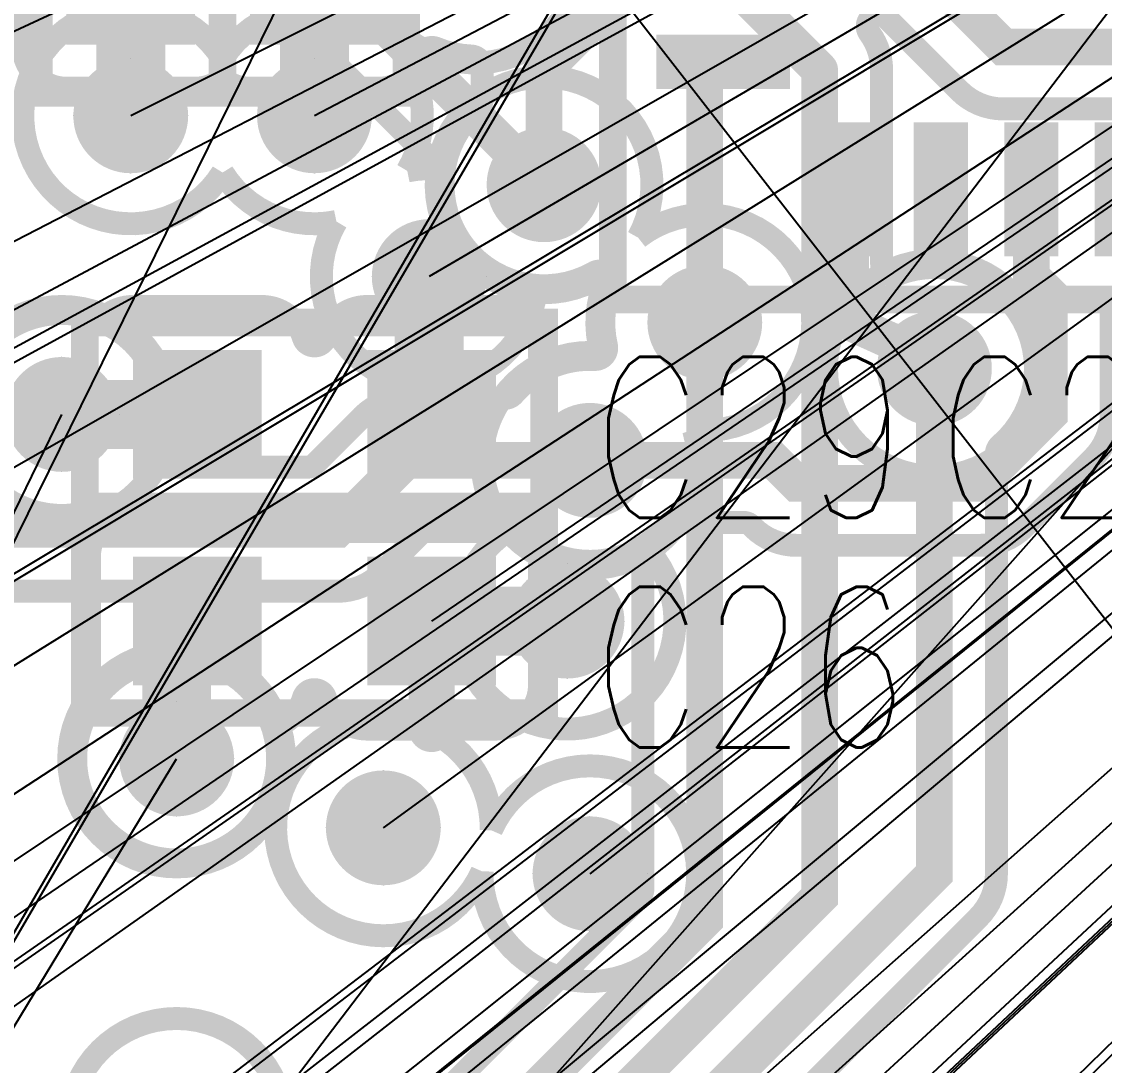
# Model space of a CAD drawing. Extents: x -1.33 to 3.2, y -3.63 to 2.02.
# Drawn here: x -0.6037 to -0.368, y 1.0183 to 1.2455 of the extents above; entities that cross this region are included whole.
import ezdxf
from ezdxf.enums import TextEntityAlignment as Align

# ---------------------------------------------------------------- set-up
doc = ezdxf.new("R2010")
doc.units = 0
for name, pattern in [('SIG_0', [2, 1, 1]), ('SIG_37', [2, 1, 1]), ('SIG_38', [2, 1, 1]), ('SIG_39', [2, 1, 1]), ('SIG_41', [2, 1, 1]), ('SIG_45', [2, 1, 1]), ('SIG_52', [2, 1, 1]), ('SIG_62', [2, 1, 1])]:
    doc.linetypes.add(name, pattern=pattern)
for name, color, linetype in [('DRIL_NPLTE_THRU_01', 16, 'CONTINUOUS'), ('DRIL_NPLTE_THRU_02', 106, 'CONTINUOUS'), ('DRIL_NPLTE_THRU_03', 255, 'CONTINUOUS'), ('DRIL_NPLTE_THRU_04', 176, 'CONTINUOUS'), ('DRIL_PLTE_THRU_01', 16, 'CONTINUOUS'), ('DRIL_PLTE_THRU_02', 106, 'CONTINUOUS'), ('DRIL_PLTE_THRU_03', 255, 'CONTINUOUS'), ('DRIL_PLTE_THRU_04', 176, 'CONTINUOUS'), ('DRIL_SYMBOL', 254, 'CONTINUOUS'), ('LINK_00', 254, 'CONTINUOUS'), ('PADS_BOT', 5, 'CONTINUOUS'), ('PADS_INNER', 1, 'CONTINUOUS'), ('PADS_TOP', 1, 'CONTINUOUS'), ('PART_NAME_123', 255, 'CONTINUOUS'), ('PART_TOP_2DLINE_123', 255, 'CONTINUOUS'), ('POUR_PADTHERM_01', 1, 'CONTINUOUS'), ('POUR_VIATHERM_01', 1, 'CONTINUOUS'), ('POUR_VIATHERM_02', 112, 'CONTINUOUS'), ('POUR_VIATHERM_03', 222, 'CONTINUOUS'), ('POUR_VIATHERM_04', 5, 'CONTINUOUS'), ('POUR_VOID_01', 1, 'CONTINUOUS'), ('POUR_VOID_02', 112, 'CONTINUOUS'), ('POUR_VOID_03', 222, 'CONTINUOUS'), ('POUR_VOID_04', 5, 'CONTINUOUS'), ('TRACE_01', 1, 'CONTINUOUS'), ('TRACE_04', 5, 'CONTINUOUS'), ('VIAPTS', 34, 'CONTINUOUS')]:
    doc.layers.add(name, color=color, linetype=linetype)
doc.styles.add('W0$005', font='simplex', dxfattribs={"width": 0.75})

# ---------------------------------------------------------------- blocks, each defined once
blk = doc.blocks.new('POUR_VOID_695')
at = {"layer": 'POUR_VOID_01', "const_width": 0.005}
blk.add_lwpolyline([(-17.304, -16.71507, 0.414214), (-17.3065, -16.71757), (-17.3065, -16.74, -0.198912), (-17.31045, -16.74955), (-17.32545, -16.76455, -0.198912), (-17.335, -16.7685), (-17.375, -16.7685, -0.198912), (-17.38455, -16.76455), (-17.38486, -16.76423, 0.198912), (-17.38663, -16.7635), (-17.40145, -16.7635, 0.218159), (-17.40334, -16.76437, -0.313028), (-17.42763, -16.77063, 0.52223), (-17.431, -16.77298), (-17.431, -16.799, -0.414214), (-17.4405, -16.8085), (-17.4685, -16.8085, -0.331681), (-17.4776, -16.80171, 0.745359), (-17.4824, -16.80171, -0.205913), (-17.48721, -16.80748, 0.342483), (-17.48852, -16.81025, -1.474766), (-17.52887, -16.80368, 0.209821), (-17.52861, -16.80169, -0.071856), (-17.529, -16.799), (-17.529, -16.771, -0.162957), (-17.52709, -16.76528, 0.70674), (-17.52969, -16.76135, -1.334168), (-17.52798, -16.71915, 0.260532), (-17.52558, -16.7187, -0.175437), (-17.5195, -16.7165), (-17.4915, -16.7165, -0.331681), (-17.4824, -16.72329, 0.745359), (-17.4776, -16.72329, -0.331681), (-17.4685, -16.7165), (-17.4405, -16.7165, -0.414214), (-17.431, -16.726), (-17.431, -16.72702, 0.52223), (-17.42763, -16.72937, -0.100455), (-17.41898, -16.72802, 0.496843), (-17.41643, -16.72496, -0.148631), (-17.41557, -16.71219, 0.702551), (-17.41914, -16.70913, -0.906789), (-17.44437, -16.67334, 0.218159), (-17.4435, -16.67145), (-17.4435, -16.665, -0.008124), (-17.44349, -16.66456, 0.411874), (-17.44589, -16.66198, -0.088689), (-17.45345, -16.66031, 0.453214), (-17.45683, -16.66197, -0.339114), (-17.466, -16.669), (-17.494, -16.669, -0.13165), (-17.49875, -16.66773, 0.267944), (-17.50125, -16.66773, -0.13165), (-17.506, -16.669), (-17.534, -16.669, -0.414214), (-17.5435, -16.6595), (-17.5435, -16.6315, -0.331681)], format="xyb", dxfattribs=at)
blk = doc.blocks.new('POUR_OUTLINE_677')
blk.add_blockref('POUR_VOID_695', (0, 0))
blk = doc.blocks.new('POUR_VIATHERM_814')
at = {"layer": 'POUR_VIATHERM_01'}
for points in [[(-17.42, -16.8275), (-17.42, -16.8275)], [(-17.4325, -16.84), (-17.4325, -16.84)], [(-17.4075, -16.84), (-17.4075, -16.84)], [(-17.42, -16.8525), (-17.42, -16.8525)]]:
    blk.add_lwpolyline(points, dxfattribs=at)
blk = doc.blocks.new('POUR_VIATHERM_833')
at = {"layer": 'POUR_VIATHERM_01'}
for points in [[(-17.4925, -16.675), (-17.4925, -16.675)], [(-17.4675, -16.675), (-17.4675, -16.675)], [(-17.48, -16.6875), (-17.48, -16.6875)]]:
    blk.add_lwpolyline(points, dxfattribs=at)
blk = doc.blocks.new('POUR_VIATHERM_834')
at = {"layer": 'POUR_VIATHERM_01'}
for points in [[(-17.5325, -16.675), (-17.5325, -16.675)], [(-17.5075, -16.675), (-17.5075, -16.675)], [(-17.52, -16.6875), (-17.52, -16.6875)]]:
    blk.add_lwpolyline(points, dxfattribs=at)
blk = doc.blocks.new('POUR_VIATHERM_997')
at = {"layer": 'POUR_VIATHERM_01'}
for points in [[(-17.465, -16.8175), (-17.465, -16.8175)], [(-17.4775, -16.83), (-17.4775, -16.83)], [(-17.4525, -16.83), (-17.4525, -16.83)], [(-17.465, -16.8425), (-17.465, -16.8425)]]:
    blk.add_lwpolyline(points, dxfattribs=at)
blk = doc.blocks.new('POUR_VIATHERM_1079')
at = {"layer": 'POUR_VIATHERM_01'}
for points in [[(-17.455, -16.6975), (-17.455, -16.6975)], [(-17.4675, -16.71), (-17.4675, -16.71)], [(-17.4425, -16.71), (-17.4425, -16.71)]]:
    blk.add_lwpolyline(points, dxfattribs=at)
blk = doc.blocks.new('POUR_PADTHERM_1080')
at = {"layer": 'POUR_PADTHERM_01', "const_width": 0.005}
for points in [[(-17.431, -16.7825), (-17.4545, -16.7825, 1), (-17.4545, -16.7875), (-17.431, -16.7875, 1), (-17.431, -16.7825)], [(-17.452, -16.8085), (-17.452, -16.799, 1), (-17.457, -16.799), (-17.457, -16.8085, 1), (-17.452, -16.8085)]]:
    blk.add_lwpolyline(points, format="xyb", dxfattribs=at)
blk = doc.blocks.new('POUR_VIATHERM_1081')
at = {"layer": 'POUR_VIATHERM_01'}
for points in [[(-17.425, -16.7725), (-17.425, -16.7725)], [(-17.4125, -16.785), (-17.4125, -16.785)], [(-17.425, -16.7975), (-17.425, -16.7975)]]:
    blk.add_lwpolyline(points, dxfattribs=at)
blk = doc.blocks.new('POUR_HEADER_0')
for name in ['POUR_OUTLINE_677', 'POUR_VIATHERM_834', 'POUR_VIATHERM_833', 'POUR_VIATHERM_1079', 'POUR_VIATHERM_1081', 'POUR_PADTHERM_1080', 'POUR_VIATHERM_997', 'POUR_VIATHERM_814']:
    blk.add_blockref(name, (18, 18))
blk = doc.blocks.new('POUR_VOID_40')
at = {"layer": 'POUR_VOID_04', "const_width": 0.005}
blk.add_lwpolyline([(-17.532, -16.815, 1), (-17.488, -16.815, 1)], format="xyb", close=True, dxfattribs=at)
blk = doc.blocks.new('POUR_VOID_12')
at = {"layer": 'POUR_VOID_04', "const_width": 0.005}
for points in [[(-16.71163, -16.8035), (-17.165, -16.8035, -0.090521), (-17.16977, -16.80263, 0.757219), (-17.17263, -16.8065, -8.133027), (-17.18101, -16.79992, 0.832548), (-17.17822, -16.79587), (-17.29986, -16.67423, 0.198912), (-17.30163, -16.6735), (-17.33, -16.6735, -0.198912), (-17.33955, -16.66955), (-17.35535, -16.65374, 0.927493), (-17.35913, -16.65699, -0.160097), (-17.3565, -16.665), (-17.3565, -16.70721, 0.529202), (-17.35308, -16.70954, -0.844903), (-17.33063, -16.74666, 0.218159), (-17.3315, -16.74855), (-17.3315, -16.84, -0.198912), (-17.33545, -16.84955), (-17.47577, -16.98986, 0.198912)], [(-17.54817, -17.20775, 0.714515), (-17.54392, -17.20983), (-17.53423, -17.20014, 0.198912), (-17.5335, -17.19837), (-17.5335, -16.975, -0.198912), (-17.52955, -16.96545), (-17.40923, -16.84514, 0.198912), (-17.4085, -16.84337), (-17.4085, -16.77279, 0.529202), (-17.41192, -16.77046, -0.319036), (-17.43666, -16.76437, 0.218159), (-17.43855, -16.7635), (-17.45337, -16.7635, 0.198912), (-17.45514, -16.76423), (-17.46545, -16.77455, -0.198912), (-17.475, -16.7785), (-17.60645, -16.7785, 0.218159)], [(-17.55546, -16.74808, -1.470112), (-17.51454, -16.74808, 0.529202), (-17.51221, -16.7515), (-17.48163, -16.7515, 0.198912), (-17.47986, -16.75077), (-17.46955, -16.74045, -0.198912), (-17.46, -16.7365), (-17.43855, -16.7365, 0.218159), (-17.43666, -16.73563, -0.230285), (-17.41898, -16.72802, 0.496843), (-17.41643, -16.72496, -0.148631), (-17.41557, -16.71219, 0.702551), (-17.41914, -16.70913, -0.599707), (-17.45194, -16.68838, 0.218159), (-17.45267, -16.68643), (-17.51205, -16.62705, -0.198912), (-17.516, -16.6175), (-17.516, -16.61163, 0.198912), (-17.51673, -16.60986), (-17.52515, -16.60144, 0.550999), (-17.52927, -16.60237, -1.582421), (-17.55737, -16.57427, 0.550999)]]:
    blk.add_lwpolyline(points, format="xyb", dxfattribs=at)
blk = doc.blocks.new('POUR_OUTLINE_4')
for name in ['POUR_VOID_12', 'POUR_VOID_40']:
    blk.add_blockref(name, (0, 0))
blk = doc.blocks.new('POUR_VIATHERM_142')
at = {"layer": 'POUR_VIATHERM_04'}
for points in [[(-17.42, -16.8275), (-17.42, -16.8275)], [(-17.4325, -16.84), (-17.4325, -16.84)], [(-17.4075, -16.84), (-17.4075, -16.84)], [(-17.42, -16.8525), (-17.42, -16.8525)]]:
    blk.add_lwpolyline(points, dxfattribs=at)
blk = doc.blocks.new('POUR_VIATHERM_159')
at = {"layer": 'POUR_VIATHERM_04'}
for points in [[(-17.48, -16.6625), (-17.48, -16.6625)], [(-17.4925, -16.675), (-17.4925, -16.675)], [(-17.4675, -16.675), (-17.4675, -16.675)], [(-17.48, -16.6875), (-17.48, -16.6875)]]:
    blk.add_lwpolyline(points, dxfattribs=at)
blk = doc.blocks.new('POUR_VIATHERM_160')
at = {"layer": 'POUR_VIATHERM_04'}
for points in [[(-17.52, -16.6625), (-17.52, -16.6625)], [(-17.5325, -16.675), (-17.5325, -16.675)], [(-17.5075, -16.675), (-17.5075, -16.675)], [(-17.52, -16.6875), (-17.52, -16.6875)]]:
    blk.add_lwpolyline(points, dxfattribs=at)
blk = doc.blocks.new('POUR_VIATHERM_281')
at = {"layer": 'POUR_VIATHERM_04'}
for points in [[(-17.465, -16.8175), (-17.465, -16.8175)], [(-17.4775, -16.83), (-17.4775, -16.83)], [(-17.4525, -16.83), (-17.4525, -16.83)], [(-17.465, -16.8425), (-17.465, -16.8425)]]:
    blk.add_lwpolyline(points, dxfattribs=at)
blk = doc.blocks.new('POUR_VIATHERM_365')
at = {"layer": 'POUR_VIATHERM_04'}
for points in [[(-17.455, -16.6975), (-17.455, -16.6975)], [(-17.4675, -16.71), (-17.4675, -16.71)], [(-17.4425, -16.71), (-17.4425, -16.71)], [(-17.455, -16.7225), (-17.455, -16.7225)]]:
    blk.add_lwpolyline(points, dxfattribs=at)
blk = doc.blocks.new('POUR_VIATHERM_366')
at = {"layer": 'POUR_VIATHERM_04'}
for points in [[(-17.425, -16.7725), (-17.425, -16.7725)], [(-17.4375, -16.785), (-17.4375, -16.785)], [(-17.4125, -16.785), (-17.4125, -16.785)], [(-17.425, -16.7975), (-17.425, -16.7975)]]:
    blk.add_lwpolyline(points, dxfattribs=at)
blk = doc.blocks.new('POUR_HEADER_1')
for name in ['POUR_OUTLINE_4', 'POUR_VIATHERM_160', 'POUR_VIATHERM_159', 'POUR_VIATHERM_365', 'POUR_VIATHERM_366', 'POUR_VIATHERM_281', 'POUR_VIATHERM_142']:
    blk.add_blockref(name, (18, 18))
blk = doc.blocks.new('POUR_VOID_1991')
at = {"layer": 'POUR_VOID_02', "const_width": 0.005}
blk.add_lwpolyline([(-17.5585, -16.74, 1), (-17.5115, -16.74, 1)], format="xyb", close=True, dxfattribs=at)
blk = doc.blocks.new('POUR_VOID_1986')
at = {"layer": 'POUR_VOID_02', "const_width": 0.005}
blk.add_lwpolyline([(-17.5335, -16.815, 1), (-17.4865, -16.815, 1)], format="xyb", close=True, dxfattribs=at)
blk = doc.blocks.new('POUR_VOID_1984')
at = {"layer": 'POUR_VOID_02', "const_width": 0.005}
blk.add_lwpolyline([(-17.45649, -16.6195, -2.261156), (-17.42351, -16.6305, -2.261156)], format="xyb", close=True, dxfattribs=at)
blk = doc.blocks.new('POUR_VOID_1983')
at = {"layer": 'POUR_VOID_02', "const_width": 0.005}
blk.add_lwpolyline([(-17.40952, -16.70152, -1.484587), (-17.39745, -16.74337, -3.290173), (-17.41755, -16.72663, -0.202255), (-17.41548, -16.70848, -10.155485)], format="xyb", close=True, dxfattribs=at)
blk = doc.blocks.new('POUR_VOID_1980')
at = {"layer": 'POUR_VOID_02', "const_width": 0.005}
blk.add_lwpolyline([(-17.3685, -16.73, 1), (-17.3215, -16.73, 1)], format="xyb", close=True, dxfattribs=at)
blk = doc.blocks.new('POUR_OUTLINE_1921')
for name in ['POUR_VOID_1984', 'POUR_VOID_1983', 'POUR_VOID_1980', 'POUR_VOID_1991', 'POUR_VOID_1986']:
    blk.add_blockref(name, (0, 0))
blk = doc.blocks.new('POUR_VIATHERM_2080')
at = {"layer": 'POUR_VIATHERM_02'}
for points in [[(-17.42, -16.8275), (-17.42, -16.8275)], [(-17.4325, -16.84), (-17.4325, -16.84)], [(-17.4075, -16.84), (-17.4075, -16.84)], [(-17.42, -16.8525), (-17.42, -16.8525)]]:
    blk.add_lwpolyline(points, dxfattribs=at)
blk = doc.blocks.new('POUR_VIATHERM_2097')
at = {"layer": 'POUR_VIATHERM_02'}
for points in [[(-17.48, -16.6625), (-17.48, -16.6625)], [(-17.4925, -16.675), (-17.4925, -16.675)], [(-17.4675, -16.675), (-17.4675, -16.675)], [(-17.48, -16.6875), (-17.48, -16.6875)]]:
    blk.add_lwpolyline(points, dxfattribs=at)
blk = doc.blocks.new('POUR_VIATHERM_2098')
at = {"layer": 'POUR_VIATHERM_02'}
for points in [[(-17.52, -16.6625), (-17.52, -16.6625)], [(-17.5325, -16.675), (-17.5325, -16.675)], [(-17.5075, -16.675), (-17.5075, -16.675)], [(-17.52, -16.6875), (-17.52, -16.6875)]]:
    blk.add_lwpolyline(points, dxfattribs=at)
blk = doc.blocks.new('POUR_VIATHERM_2222')
at = {"layer": 'POUR_VIATHERM_02'}
for points in [[(-17.465, -16.8175), (-17.465, -16.8175)], [(-17.4775, -16.83), (-17.4775, -16.83)], [(-17.4525, -16.83), (-17.4525, -16.83)], [(-17.465, -16.8425), (-17.465, -16.8425)]]:
    blk.add_lwpolyline(points, dxfattribs=at)
blk = doc.blocks.new('POUR_VIATHERM_2306')
at = {"layer": 'POUR_VIATHERM_02'}
for points in [[(-17.455, -16.6975), (-17.455, -16.6975)], [(-17.4675, -16.71), (-17.4675, -16.71)], [(-17.4425, -16.71), (-17.4425, -16.71)], [(-17.455, -16.7225), (-17.455, -16.7225)]]:
    blk.add_lwpolyline(points, dxfattribs=at)
blk = doc.blocks.new('POUR_VIATHERM_2307')
at = {"layer": 'POUR_VIATHERM_02'}
for points in [[(-17.425, -16.7725), (-17.425, -16.7725)], [(-17.4375, -16.785), (-17.4375, -16.785)], [(-17.4125, -16.785), (-17.4125, -16.785)], [(-17.425, -16.7975), (-17.425, -16.7975)]]:
    blk.add_lwpolyline(points, dxfattribs=at)
blk = doc.blocks.new('POUR_HEADER_2')
for name in ['POUR_OUTLINE_1921', 'POUR_VIATHERM_2098', 'POUR_VIATHERM_2097', 'POUR_VIATHERM_2306', 'POUR_VIATHERM_2307', 'POUR_VIATHERM_2222', 'POUR_VIATHERM_2080']:
    blk.add_blockref(name, (18, 18))
blk = doc.blocks.new('POUR_VOID_1879')
at = {"layer": 'POUR_VOID_03', "const_width": 0.005}
blk.add_lwpolyline([(-17.5335, -16.895, 1), (-17.4865, -16.895, 1)], format="xyb", close=True, dxfattribs=at)
blk = doc.blocks.new('POUR_VOID_1792')
at = {"layer": 'POUR_VOID_03', "const_width": 0.005}
blk.add_lwpolyline([(-17.45649, -16.6195, -2.261156), (-17.42351, -16.6305, -2.261156)], format="xyb", close=True, dxfattribs=at)
blk = doc.blocks.new('POUR_VOID_1791')
at = {"layer": 'POUR_VOID_03', "const_width": 0.005}
blk.add_lwpolyline([(-17.40952, -16.70152, -1.484587), (-17.39745, -16.74337, -0.331188), (-17.40717, -16.76969, -2.659352), (-17.43783, -16.76531, -0.67863), (-17.41755, -16.72663, -0.202255), (-17.41548, -16.70848, -0.187267), (-17.43175, -16.71343, -1.216147), (-17.47521, -16.69801, -0.315726), (-17.5, -16.68734, -3.525319), (-17.5, -16.66266, -0.991429), (-17.45979, -16.68699, -0.070094), (-17.45325, -16.68657, -1.201829)], format="xyb", close=True, dxfattribs=at)
blk = doc.blocks.new('POUR_VOID_1790')
at = {"layer": 'POUR_VOID_03', "const_width": 0.005}
blk.add_lwpolyline([(-17.44151, -16.83053, -10.155429), (-17.44349, -16.83947, -10.155429)], format="xyb", close=True, dxfattribs=at)
blk = doc.blocks.new('POUR_VOID_1785')
at = {"layer": 'POUR_VOID_03', "const_width": 0.005}
blk.add_lwpolyline([(-17.3685, -16.73, 1), (-17.3215, -16.73, 1)], format="xyb", close=True, dxfattribs=at)
blk = doc.blocks.new('POUR_OUTLINE_1392')
for name in ['POUR_VOID_1792', 'POUR_VOID_1791', 'POUR_VOID_1785', 'POUR_VOID_1790', 'POUR_VOID_1879']:
    blk.add_blockref(name, (0, 0))
blk = doc.blocks.new('POUR_VIATHERM_1898')
at = {"layer": 'POUR_VIATHERM_03'}
for points in [[(-17.51, -16.8025), (-17.51, -16.8025)], [(-17.5225, -16.815), (-17.5225, -16.815)], [(-17.4975, -16.815), (-17.4975, -16.815)], [(-17.51, -16.8275), (-17.51, -16.8275)]]:
    blk.add_lwpolyline(points, dxfattribs=at)
blk = doc.blocks.new('POUR_VIATHERM_1900')
at = {"layer": 'POUR_VIATHERM_03'}
for points in [[(-17.535, -16.7275), (-17.535, -16.7275)], [(-17.5475, -16.74), (-17.5475, -16.74)], [(-17.5225, -16.74), (-17.5225, -16.74)], [(-17.535, -16.7525), (-17.535, -16.7525)]]:
    blk.add_lwpolyline(points, dxfattribs=at)
blk = doc.blocks.new('POUR_HEADER_3')
for name in ['POUR_OUTLINE_1392', 'POUR_VIATHERM_1900', 'POUR_VIATHERM_1898']:
    blk.add_blockref(name, (18, 15.915))
blk = doc.blocks.new('SMOOTH_0$006')
at = {"const_width": 0.003}
blk.add_lwpolyline([(-0.0015, 0, 1), (0.0015, 0, 1)], format="xyb", close=True, dxfattribs=at)
blk = doc.blocks.new('PART_BODY_TOP_24')
at = {"layer": 'PART_TOP_2DLINE_123', "const_width": 0.006}
blk.add_lwpolyline([(-0.05, -0.02), (0.05, -0.02), (0.05, 0.02), (-0.05, 0.02)], close=True, dxfattribs=at)
at = {"layer": 'PART_TOP_2DLINE_123'}
for p in [(-0.05, 0.02), (0.05, 0.02), (-0.05, -0.02), (0.05, -0.02)]:
    blk.add_blockref('SMOOTH_0$006', p, dxfattribs=at)
blk = doc.blocks.new('DRIL_HOLE_0')
blk.add_lwpolyline([(0, 0, 1), (0, 0, 1)], format="xyb", close=True)
blk = doc.blocks.new('PAD_10')
blk.add_lwpolyline([(0, 0, 1), (0, 0, 1)], format="xyb", close=True)
blk = doc.blocks.new('PAD_12')
at = {"const_width": 0.028}
blk.add_lwpolyline([(-0.014, 0), (0.014, 0)], dxfattribs=at)
blk = doc.blocks.new('STK_TOP_8')
at = {"layer": 'DRIL_PLTE_THRU_01'}
blk.add_blockref('DRIL_HOLE_0', (0, 0), dxfattribs=at)
at = {"layer": 'DRIL_PLTE_THRU_02'}
blk.add_blockref('DRIL_HOLE_0', (0, 0), dxfattribs=at)
at = {"layer": 'DRIL_PLTE_THRU_03'}
blk.add_blockref('DRIL_HOLE_0', (0, 0), dxfattribs=at)
at = {"layer": 'DRIL_PLTE_THRU_04'}
blk.add_blockref('DRIL_HOLE_0', (0, 0), dxfattribs=at)
at = {"layer": 'PADS_BOT'}
blk.add_blockref('PAD_10', (0, 0), dxfattribs=at)
at = {"layer": 'PADS_INNER'}
blk.add_blockref('PAD_10', (0, 0), dxfattribs=at)
at = {"layer": 'PADS_TOP'}
blk.add_blockref('PAD_12', (0, 0), dxfattribs=at)
blk = doc.blocks.new('SYM_TOP_6')
for name, p in [('PART_BODY_TOP_24', (0, 0)), ('STK_TOP_8', (-0.0255, 0)), ('STK_TOP_8', (0.0255, 0))]:
    blk.add_blockref(name, p)
blk = doc.blocks.new('PART_TOP_16')
blk.add_blockref('SYM_TOP_6', (0, 0))
at = {"layer": 'PART_NAME_123', "style": 'W0$005', "width": 0.75}
blk.add_text('C19', height=0.035, rotation=-180, dxfattribs=at).set_placement((0.005, -0.045), align=Align.MIDDLE_CENTER)
blk = doc.blocks.new('PART_TOP_19')
blk.add_blockref('SYM_TOP_6', (0, 0))
at = {"layer": 'PART_NAME_123', "style": 'W0$005', "width": 0.75}
blk.add_text('C21', height=0.035, rotation=-180, dxfattribs=at).set_placement((0, 0.035), align=Align.MIDDLE_CENTER)
blk = doc.blocks.new('PART_TOP_20')
blk.add_blockref('SYM_TOP_6', (0, 0))
at = {"layer": 'PART_NAME_123', "style": 'W0$005', "width": 0.75}
blk.add_text('C22', height=0.035, rotation=-180, dxfattribs=at).set_placement((0.09, -0.005), align=Align.MIDDLE_CENTER)
blk = doc.blocks.new('PART_TOP_24')
blk.add_blockref('SYM_TOP_6', (0, 0))
at = {"layer": 'PART_NAME_123', "style": 'W0$005', "width": 0.75}
blk.add_text('C26', height=0.035, dxfattribs=at).set_placement((0.095, -0.01), align=Align.MIDDLE_CENTER)
blk = doc.blocks.new('PART_TOP_27')
blk.add_blockref('SYM_TOP_6', (0, 0))
at = {"layer": 'PART_NAME_123', "style": 'W0$005', "width": 0.75}
blk.add_text('C29', height=0.035, dxfattribs=at).set_placement((0.095, -0.005), align=Align.MIDDLE_CENTER)
blk = doc.blocks.new('PART_BODY_TOP_31')
at = {"layer": 'PART_TOP_2DLINE_123', "const_width": 0.006}
blk.add_lwpolyline([(-0.16, -0.16), (0.16, -0.16), (0.16, 0.16), (-0.16, 0.16)], close=True, dxfattribs=at)
at = {"layer": 'PART_TOP_2DLINE_123'}
blk.add_blockref('SMOOTH_0$006', (-0.16, -0.16), dxfattribs=at)
blk = doc.blocks.new('PAD_30')
at = {"const_width": 0.01181}
blk.add_lwpolyline([(-0.01457, 0), (0.01457, 0)], dxfattribs=at)
blk = doc.blocks.new('STK_TOP_21')
at = {"layer": 'DRIL_NPLTE_THRU_01'}
blk.add_blockref('DRIL_HOLE_0', (0, 0), dxfattribs=at)
at = {"layer": 'DRIL_NPLTE_THRU_02'}
blk.add_blockref('DRIL_HOLE_0', (0, 0), dxfattribs=at)
at = {"layer": 'DRIL_NPLTE_THRU_03'}
blk.add_blockref('DRIL_HOLE_0', (0, 0), dxfattribs=at)
at = {"layer": 'DRIL_NPLTE_THRU_04'}
blk.add_blockref('DRIL_HOLE_0', (0, 0), dxfattribs=at)
at = {"layer": 'PADS_BOT'}
blk.add_blockref('PAD_10', (0, 0), dxfattribs=at)
at = {"layer": 'PADS_INNER'}
blk.add_blockref('PAD_10', (0, 0), dxfattribs=at)
at = {"layer": 'PADS_TOP'}
blk.add_blockref('PAD_30', (0, 0), dxfattribs=at)
blk = doc.blocks.new('STK_TOP_22')
at = {"layer": 'DRIL_NPLTE_THRU_01'}
blk.add_blockref('DRIL_HOLE_0', (0, 0), dxfattribs=at)
at = {"layer": 'DRIL_NPLTE_THRU_02'}
blk.add_blockref('DRIL_HOLE_0', (0, 0), dxfattribs=at)
at = {"layer": 'DRIL_NPLTE_THRU_03'}
blk.add_blockref('DRIL_HOLE_0', (0, 0), dxfattribs=at)
at = {"layer": 'DRIL_NPLTE_THRU_04'}
blk.add_blockref('DRIL_HOLE_0', (0, 0), dxfattribs=at)
at = {"layer": 'PADS_BOT'}
blk.add_blockref('PAD_10', (0, 0), dxfattribs=at)
at = {"layer": 'PADS_INNER'}
blk.add_blockref('PAD_10', (0, 0), dxfattribs=at)
at = {"layer": 'PADS_TOP', "rotation": 90}
blk.add_blockref('PAD_30', (0, 0), dxfattribs=at)
blk = doc.blocks.new('SYM_TOP_13')
for name, p in [('PART_BODY_TOP_31', (0, 0)), ('STK_TOP_21', (-0.136, -0.10827)), ('STK_TOP_22', (-0.10827, -0.136)), ('STK_TOP_22', (-0.08858, -0.136)), ('STK_TOP_22', (-0.0689, -0.136)), ('STK_TOP_22', (-0.04921, -0.136))]:
    blk.add_blockref(name, p)
blk = doc.blocks.new('PART_TOP_135')
blk.add_blockref('SYM_TOP_13', (0, 0))
blk = doc.blocks.new('SMOOTH_0$015')
at = {"const_width": 0.0075}
blk.add_lwpolyline([(-0.00375, 0, 1), (0.00375, 0, 1)], format="xyb", close=True, dxfattribs=at)
blk = doc.blocks.new('SMOOTH_0$008')
at = {"const_width": 0.004}
blk.add_lwpolyline([(-0.002, 0, 1), (0.002, 0, 1)], format="xyb", close=True, dxfattribs=at)
blk = doc.blocks.new('DRIL_SYMBOL_0$012')
at = {"layer": 'DRIL_SYMBOL', "const_width": 0.002}
for points in [[(0, -0.01), (0, 0.01)], [(-0.01, 0), (0.01, 0)]]:
    blk.add_lwpolyline(points, dxfattribs=at)
blk = doc.blocks.new('DRIL_HOLE_0$012')
at = {"const_width": 0.006}
blk.add_lwpolyline([(-0.003, 0, 1), (0.003, 0, 1)], format="xyb", close=True, dxfattribs=at)
blk.add_blockref('DRIL_SYMBOL_0$012', (0, 0))
blk = doc.blocks.new('PAD_66')
at = {"const_width": 0.0125}
blk.add_lwpolyline([(0, -0.00625, 1), (0, 0.00625, 1)], format="xyb", close=True, dxfattribs=at)
blk = doc.blocks.new('STK_TOP_3')
at = {"layer": 'DRIL_PLTE_THRU_01'}
blk.add_blockref('DRIL_HOLE_0$012', (0, 0), dxfattribs=at)
at = {"layer": 'DRIL_PLTE_THRU_02'}
blk.add_blockref('DRIL_HOLE_0$012', (0, 0), dxfattribs=at)
at = {"layer": 'DRIL_PLTE_THRU_03'}
blk.add_blockref('DRIL_HOLE_0$012', (0, 0), dxfattribs=at)
at = {"layer": 'DRIL_PLTE_THRU_04'}
blk.add_blockref('DRIL_HOLE_0$012', (0, 0), dxfattribs=at)
at = {"layer": 'PADS_BOT'}
blk.add_blockref('PAD_66', (0, 0), dxfattribs=at)
at = {"layer": 'PADS_INNER'}
blk.add_blockref('PAD_66', (0, 0), dxfattribs=at)
at = {"layer": 'PADS_TOP'}
blk.add_blockref('PAD_66', (0, 0), dxfattribs=at)
blk = doc.blocks.new('SYM_TOP_1')
blk.add_blockref('STK_TOP_3', (0, 0))

msp = doc.modelspace()

# ---------------------------------------------------------------- linework, layer by layer
at = {"layer": 'LINK_00', "linetype": 'SIG_0'}
for p, q in [((0.5, 0), (-0.955, 1.87)), ((0.28, 1.655), (-1.065, 0.925)), ((0.28, 1.655), (-1.065, 0.82)), ((0.28, 1.655), (-1.065, 0.535)), ((0.28, 1.655), (-1.065, 0.72)), ((0.28, 1.655), (-1.065, 0.63)), ((0.28, 1.655), (-1.065, 0.335)), ((0.28, 1.655), (-1.065, 0.44)), ((0.28, 1.655), (-1.025, 0.605)), ((0.28, 1.655), (-0.995, 0.975)), ((0.28, 1.655), (-0.976, 0.815)), ((0.28, 1.655), (-0.975, 0.675)), ((0.28, 1.655), (-0.94, 0.6295)), ((0.28, 1.655), (-0.93, 1.03)), ((0.28, 1.655), (-0.92, 0.935)), ((0.28, 1.655), (-0.865, 0.97)), ((0.28, 1.655), (-0.86, 1.125)), ((0.28, 1.655), (-0.85, 0.655)), ((0.28, 1.655), (-0.84, 0.7855)), ((0.28, 1.655), (-0.82, 0.88)), ((0.28, 1.655), (-0.81, 0.655)), ((0.28, 1.655), (-0.8, 1.065)), ((0.28, 1.655), (-0.8, 0.7855)), ((0.28, 1.655), (-0.76, 0.945)), ((0.28, 1.655), (-0.755, 0.815)), ((0.28, 1.655), (-0.74, 0.705)), ((0.28, 1.655), (-0.725, 1.08)), ((0.28, 1.655), (-0.715, 0.965)), ((0.28, 1.655), (-0.66, 0.7755)), ((0.28, 1.655), (-0.66, 0.905)), ((0.28, 1.655), (-0.655, 1.045)), ((0.28, 1.655), (-0.62, 0.7755)), ((0.28, 1.655), (-0.58, 1.225)), ((0.28, 1.655), (-0.57, 1.005)), ((0.28, 1.655), (-0.54, 1.225)), ((0.28, 1.655), (-0.525, 1.07)), ((0.28, 1.655), (-0.52, 0.905)), ((0.28, 1.655), (-0.515, 1.19)), ((0.28, 1.655), (-0.5145, 1.115)), ((0.28, 1.655), (-0.48, 1.06)), ((0.28, 1.655), (-0.43, 0.99))]:
    msp.add_line(p, q, dxfattribs=at)
at = {"layer": 'LINK_00', "linetype": 'SIG_52'}
for q in [(-0.22, 1.71), (-0.27, 1.62), (-0.37, 1.61), (-0.11, 1.585), (-0.035, 1.525), (-0.595, 1.16), (-0.57, 1.085)]:
    msp.add_line((-0.88, 0.575), q, dxfattribs=at)
at = {"layer": 'TRACE_01', "linetype": 'SIG_0', "const_width": 0.015}
for points in [[(-0.58, 1.225), (-0.58, 1.2545)], [(-0.54, 1.225), (-0.54, 1.2545)], [(-0.5145, 1.16), (-0.515, 1.16), (-0.515, 1.19)], [(-0.5145, 1.115), (-0.485, 1.115)]]:
    msp.add_lwpolyline(points, dxfattribs=at)
at = {"layer": 'TRACE_01', "linetype": 'SIG_62', "const_width": 0.008}
msp.add_lwpolyline([(-0.49, 1.21), (-0.49, 1.235), (-0.46858, 1.25642), (-0.451, 1.25642)], dxfattribs=at)
at = {"layer": 'TRACE_01', "linetype": 'SIG_39', "const_width": 0.008}
msp.add_lwpolyline([(-0.455, 1.18), (-0.455, 1.23673), (-0.451, 1.23673)], dxfattribs=at)
at = {"layer": 'TRACE_01', "linetype": 'SIG_41', "const_width": 0.008}
msp.add_lwpolyline([(-0.405, 1.17), (-0.405, 1.17173), (-0.42327, 1.18), (-0.42327, 1.209)], dxfattribs=at)
at = {"layer": 'TRACE_01', "linetype": 'SIG_45', "const_width": 0.008}
for points in [[(-0.395, 1.145), (-0.38, 1.16), (-0.38, 1.1861), (-0.3839, 1.19), (-0.3839, 1.209)], [(-0.395, 1.145), (-0.435, 1.145), (-0.44, 1.15), (-0.48, 1.15)]]:
    msp.add_lwpolyline(points, dxfattribs=at)
at = {"layer": 'TRACE_01', "linetype": 'SIG_52', "const_width": 0.015}
for points in [[(-0.595, 1.16), (-0.5655, 1.16)], [(-0.57, 1.085), (-0.57, 1.115), (-0.5655, 1.115)]]:
    msp.add_lwpolyline(points, dxfattribs=at)
at = {"layer": 'TRACE_04', "linetype": 'SIG_62', "const_width": 0.008}
msp.add_lwpolyline([(-0.66, 1.445), (-0.66, 1.3925), (-0.5625, 1.295), (-0.5625, 1.2825), (-0.49, 1.21)], dxfattribs=at)
at = {"layer": 'TRACE_04', "linetype": 'SIG_37', "const_width": 0.008}
msp.add_lwpolyline([(-0.505, 1.435), (-0.48, 1.435), (-0.42, 1.375), (-0.42, 1.27), (-0.39, 1.24), (-0.355, 1.24), (-0.225, 1.11), (0.235, 1.11), (0.28, 1.065), (0.67, 1.065), (0.695, 1.04)], dxfattribs=at)
at = {"layer": 'TRACE_04', "linetype": 'SIG_38', "const_width": 0.008}
for points in [[(-0.525, 1.36), (-0.46, 1.295), (-0.46, 1.265), (-0.43, 1.235)], [(-0.705, 0.425), (-0.705, 0.46), (-0.665, 0.5), (-0.665, 0.57), (-0.635, 0.6), (-0.635, 0.62), (-0.565, 0.69), (-0.565, 0.92), (-0.43, 1.055), (-0.43, 1.235)]]:
    msp.add_lwpolyline(points, dxfattribs=at)
at = {"layer": 'TRACE_04', "linetype": 'SIG_39', "const_width": 0.008}
msp.add_lwpolyline([(-0.74, 0.425), (-0.74, 0.52), (-0.655, 0.605), (-0.655, 0.62), (-0.58, 0.695), (-0.58, 0.925), (-0.455, 1.05), (-0.455, 1.18)], dxfattribs=at)
at = {"layer": 'TRACE_04', "linetype": 'SIG_41', "const_width": 0.008}
msp.add_lwpolyline([(-0.67, 0.425), (-0.67, 0.47), (-0.615, 0.525), (-0.615, 0.62), (-0.55, 0.685), (-0.55, 0.915), (-0.405, 1.06), (-0.405, 1.17)], dxfattribs=at)
at = {"layer": 'TRACE_04', "linetype": 'SIG_45', "const_width": 0.008}
msp.add_lwpolyline([(-0.685, 1.135), (-0.535, 1.135), (-0.52, 1.15), (-0.48, 1.15)], dxfattribs=at)

# ---------------------------------------------------------------- block references
at = {"linetype": 'SIG_0'}
for name in ['POUR_HEADER_0', 'POUR_HEADER_1', 'POUR_HEADER_2']:
    msp.add_blockref(name, (-1.06, -0.1), dxfattribs=at)
at = {"linetype": 'SIG_52'}
msp.add_blockref('POUR_HEADER_3', (-1.06, 1.985), dxfattribs=at)
for name, p in [('PART_TOP_135', (-0.315, 1.345)), ('PART_TOP_27', (-0.54, 1.16)), ('PART_TOP_24', (-0.54, 1.115))]:
    msp.add_blockref(name, p)
for name, p, rotation in [('PART_TOP_16', (-0.58, 1.28), 270), ('PART_TOP_19', (-0.54, 1.28), 270), ('PART_TOP_20', (-0.28, 1.15), 180)]:
    msp.add_blockref(name, p, dxfattribs=dict(rotation=rotation))
at = {"layer": 'TRACE_01'}
for name, p in [('SMOOTH_0$008', (-0.455, 1.23673)), ('SMOOTH_0$008', (-0.451, 1.23673)), ('SMOOTH_0$008', (-0.49, 1.235)), ('SMOOTH_0$015', (-0.58, 1.225)), ('SMOOTH_0$015', (-0.54, 1.225)), ('SMOOTH_0$008', (-0.49, 1.21)), ('SMOOTH_0$008', (-0.42327, 1.209)), ('SMOOTH_0$008', (-0.3839, 1.209)), ('SMOOTH_0$015', (-0.515, 1.19)), ('SMOOTH_0$008', (-0.3839, 1.19)), ('SMOOTH_0$008', (-0.38, 1.1861)), ('SMOOTH_0$008', (-0.455, 1.18)), ('SMOOTH_0$008', (-0.42327, 1.18)), ('SMOOTH_0$008', (-0.405, 1.17173)), ('SMOOTH_0$008', (-0.405, 1.17)), ('SMOOTH_0$015', (-0.595, 1.16)), ('SMOOTH_0$015', (-0.5655, 1.16)), ('SMOOTH_0$015', (-0.515, 1.16)), ('SMOOTH_0$015', (-0.5145, 1.16)), ('SMOOTH_0$008', (-0.38, 1.16)), ('SMOOTH_0$008', (-0.48, 1.15)), ('SMOOTH_0$008', (-0.44, 1.15)), ('SMOOTH_0$008', (-0.435, 1.145)), ('SMOOTH_0$008', (-0.395, 1.145)), ('SMOOTH_0$008', (-0.395, 1.145)), ('SMOOTH_0$015', (-0.57, 1.115)), ('SMOOTH_0$015', (-0.5655, 1.115)), ('SMOOTH_0$015', (-0.5145, 1.115)), ('SMOOTH_0$015', (-0.485, 1.115)), ('SMOOTH_0$015', (-0.57, 1.085))]:
    msp.add_blockref(name, p, dxfattribs=at)
at = {"layer": 'TRACE_04'}
for p in [(-0.39, 1.24), (-0.43, 1.235), (-0.43, 1.235), (-0.49, 1.21), (-0.455, 1.18), (-0.405, 1.17), (-0.52, 1.15), (-0.48, 1.15), (-0.535, 1.135), (-0.405, 1.06), (-0.43, 1.055), (-0.455, 1.05)]:
    msp.add_blockref('SMOOTH_0$008', p, dxfattribs=at)
at = {"layer": 'VIAPTS', "linetype": 'SIG_0'}
for p in [(-0.58, 1.225), (-0.54, 1.225), (-0.515, 1.19), (-0.485, 1.115), (-0.525, 1.07), (-0.48, 1.06)]:
    msp.add_blockref('SYM_TOP_1', p, dxfattribs=at)
at = {"layer": 'VIAPTS', "linetype": 'SIG_62'}
msp.add_blockref('SYM_TOP_1', (-0.49, 1.21), dxfattribs=at)
at = {"layer": 'VIAPTS', "linetype": 'SIG_39'}
msp.add_blockref('SYM_TOP_1', (-0.455, 1.18), dxfattribs=at)
at = {"layer": 'VIAPTS', "linetype": 'SIG_41'}
msp.add_blockref('SYM_TOP_1', (-0.405, 1.17), dxfattribs=at)
at = {"layer": 'VIAPTS', "linetype": 'SIG_52'}
for p in [(-0.595, 1.16), (-0.57, 1.085)]:
    msp.add_blockref('SYM_TOP_1', p, dxfattribs=at)
at = {"layer": 'VIAPTS', "linetype": 'SIG_45'}
msp.add_blockref('SYM_TOP_1', (-0.48, 1.15), dxfattribs=at)

doc.saveas('drawing.dxf')
